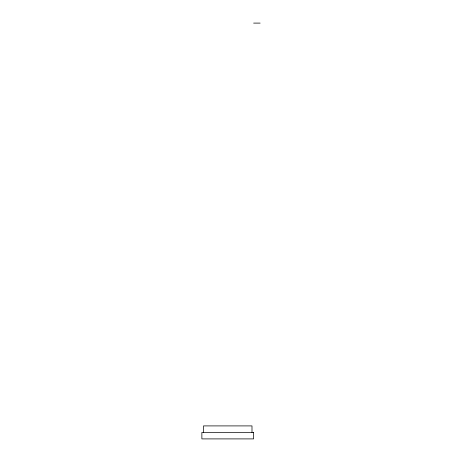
<?xml version="1.0" encoding="UTF-8"?>
<svg xmlns="http://www.w3.org/2000/svg" width="462" height="462" viewBox="0 0 462 462"><rect width="100%" height="100%" fill="white"/><g stroke="black" fill="none" stroke-linecap="round" stroke-linejoin="round"><path stroke-width="0.69" d="M253.632 23.1L260.129 23.1M251.992 432.403L251.992 425.906L203.505 425.906L203.505 432.403M253.626 432.403L201.871 432.403L201.871 438.9L253.626 438.9L253.626 432.403"/></g></svg>
